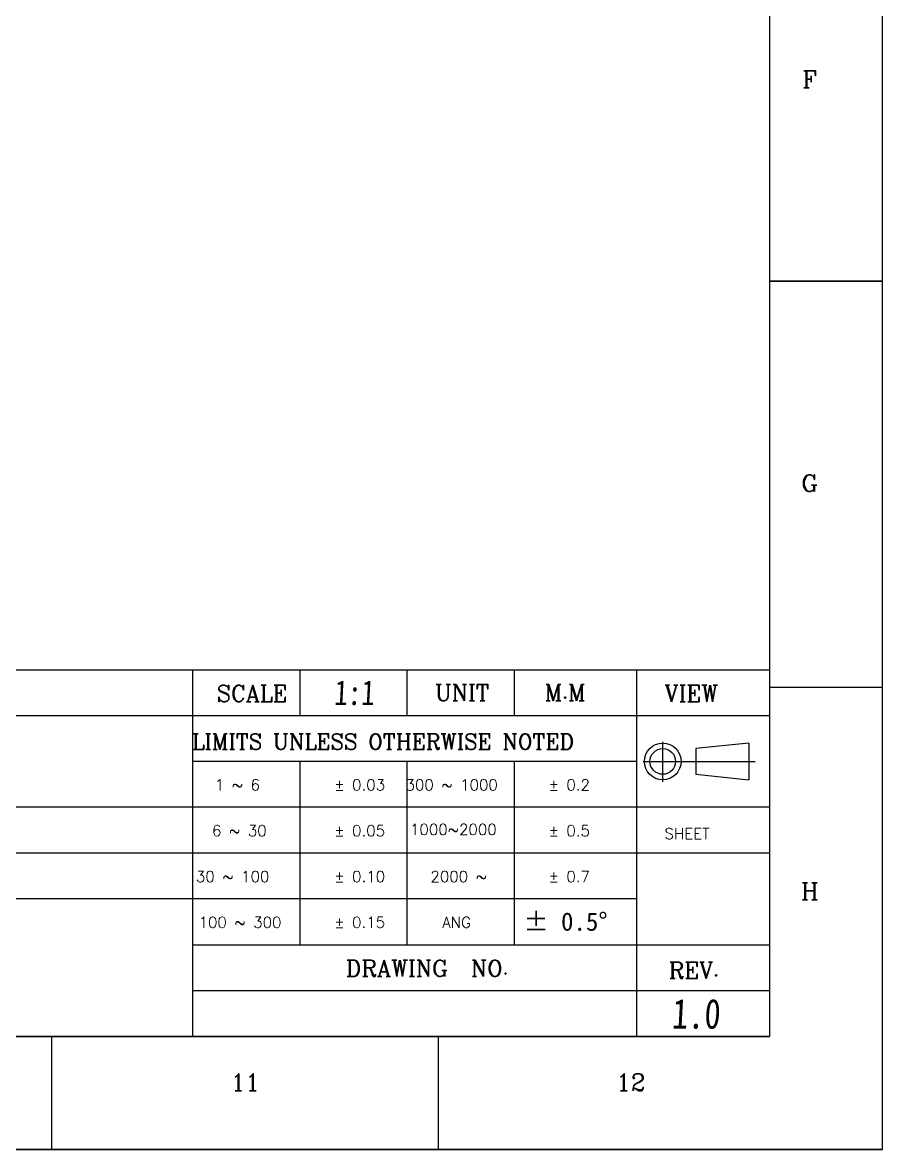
# Model space of a CAD drawing. Header units: inches. Extents: x 1504 to 2078, y -194 to 212.
# Drawn here: x 1974.3 to 2078.2, y -193.5 to -57.6 of the extents above; entities that cross this region are included whole.
import ezdxf
from ezdxf.enums import TextEntityAlignment as Align

# ---------------------------------------------------------------- set-up
doc = ezdxf.new("R2010")
doc.units = ezdxf.units.IN
doc.header["$LTSCALE"] = 0.64311
doc.header["$MEASUREMENT"] = 0
doc.layers.get('0').update_dxf_attribs({"linetype": 'CONTINUOUS'})
doc.layers.add('图层1', color=3, linetype='CONTINUOUS')
doc.styles.add('POSITION', font='romanc.shx', dxfattribs={"height": 3})
doc.styles.get("Standard").update_dxf_attribs({"font": 'txt', "width": 0.8})

msp = doc.modelspace()

# ---------------------------------------------------------------- linework, layer by layer
for p, q in [((2078.08, -193.485), (2078.08, 211.75)), ((2078.08, -193.485), (2078.08, 211.75)), ((2064.436, 198.106), (2064.436, -179.841)), ((1845.609, -135.633), (2064.436, -135.633)), ((1994.809, -135.633), (1994.809, -179.841)), ((2007.74, -135.633), (2007.74, -141.049)), ((2020.67, -135.633), (2020.67, -141.049)), ((2033.601, -135.633), (2033.601, -141.049)), ((2048.365, -135.633), (2048.365, -179.841)), ((2064.436, -135.633), (2064.436, -179.841)), ((2064.436, -137.714), (2078.08, -137.714)), ((1845.609, -141.159), (2064.436, -141.159)), ((2061.948, -144.475), (2055.527, -145.138)), ((2055.527, -145.138), (2055.527, -148.233)), ((2061.948, -144.475), (2061.948, -148.896)), ((2048.365, -146.685), (1994.809, -146.685)), ((2007.74, -146.685), (2007.74, -168.789)), ((2020.67, -146.685), (2020.67, -168.789)), ((2033.601, -146.685), (2033.601, -168.789)), ((2055.527, -148.233), (2061.948, -148.896)), ((2064.436, -152.211), (1845.609, -152.211)), ((2064.436, -157.737), (1845.609, -157.737)), ((2048.365, -163.263), (1845.609, -163.263)), ((1994.809, -168.789), (2064.436, -168.789)), ((1994.809, -174.315), (2064.436, -174.315)), ((2064.436, -179.841), (1517.982, -179.841)), ((1845.609, -179.841), (2064.436, -179.841)), ((1977.795, -179.841), (1977.795, -193.485)), ((2024.458, -179.841), (2024.458, -193.485)), ((2078.08, -193.485), (1504.338, -193.485)), ((1504.338, -193.485), (2078.08, -193.485))]:
    msp.add_line(p, q)
at = {"ltscale": 0.5}
for p, q in [((2051.549, -149.123), (2051.549, -144.298)), ((2049.18, -146.685), (2062.689, -146.685))]:
    msp.add_line(p, q, dxfattribs=at)
at = {"const_width": 0.205}
msp.add_lwpolyline([(2064.436, -88.765), (2078.08, -88.765)], dxfattribs=at)
for radius in [2.21, 1.547]:
    msp.add_circle((2051.549, -146.685), radius)

# ---------------------------------------------------------------- texts
at = {"style": 'POSITION'}
for s, height, p in [('F', 2.047, (2069.288, -64.415)), ('G', 2.047, (2069.288, -113.117)), ('H', 2.047, (2069.288, -162.358)), ('11', 2.0466, (2001.169, -185.385)), ('12', 2.0466, (2047.695, -185.385))]:
    msp.add_text(s, height=height, dxfattribs=at).set_placement(p, align=Align.MIDDLE_CENTER)
for s, height, p in [('SCALE', 1.9893, (1997.732, -139.481)), ('UNIT', 1.9893, (2024.042, -139.371)), ('M.M', 1.9893, (2037.295, -139.371)), ('VIEW', 1.9893, (2051.762, -139.481)), ('LIMITS UNLESS OTHERWISE NOTED', 1.88987, (1994.775, -145.241)), ('1 ~ 6', 1.3262, (1997.494, -150.173)), ('%%P 0.03', 1.3262, (2011.902, -150.173)), ('300 ~ 1000', 1.3262, (2020.507, -150.173)), ('%%P 0.2', 1.3262, (2037.763, -150.173)), ('6 ~ 30', 1.3262, (1997.157, -155.699)), ('%%P 0.05', 1.3262, (2011.902, -155.699)), ('1000~2000', 1.3262, (2021.05, -155.549)), ('%%P 0.5', 1.3262, (2037.763, -155.699)), ('SHEET', 1.3262, (2051.762, -156.059)), ('30 ~ 100', 1.3262, (1995.209, -161.225)), ('%%P 0.10', 1.3262, (2011.902, -161.225)), ('2000 ~ ', 1.3262, (2023.512, -161.225)), ('%%P 0.7', 1.3262, (2037.763, -161.225)), ('100 ~ 300', 1.3262, (1995.537, -166.751)), ('%%P 0.15', 1.3262, (2011.902, -166.751)), ('ANG', 1.3262, (2024.94, -166.751)), ('DRAWING  NO.', 1.98934, (2013.308, -172.637)), ('REV.', 1.9893, (2052.275, -172.871))]:
    msp.add_text(s, height=height, dxfattribs=at).set_placement(p)
msp.add_text('%%P 0.5%%D', height=2.2104).set_placement((2034.76, -167.102))
at = {"layer": '图层1', "oblique": 3, "width": 0.8}
for s, height, p in [('1:1', 2.9841, (2011.864, -139.884)), ('1.0', 3.5919, (2052.593, -178.917))]:
    msp.add_text(s, height=height, dxfattribs=at).set_placement(p)

doc.saveas('drawing.dxf')
